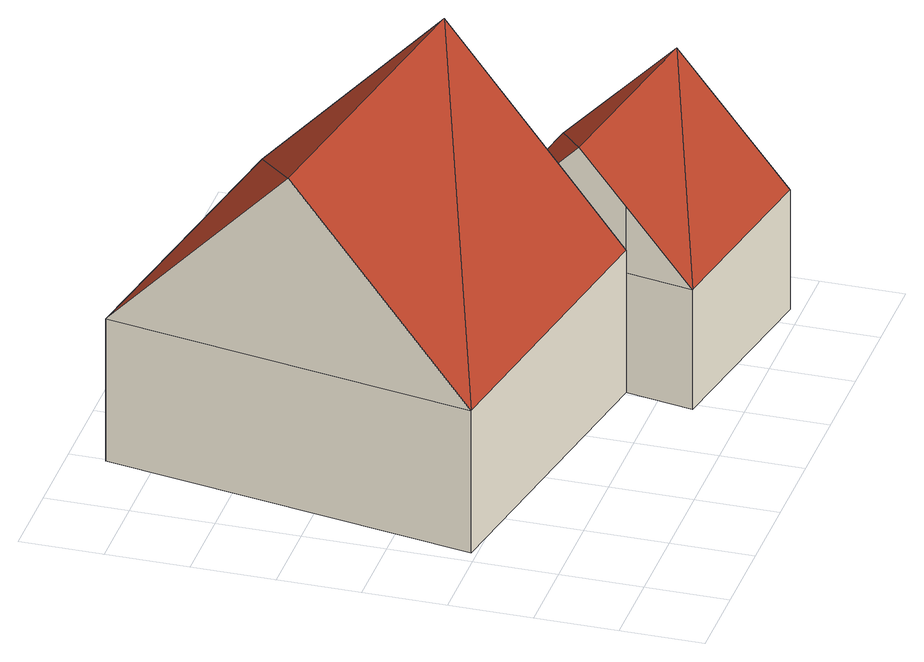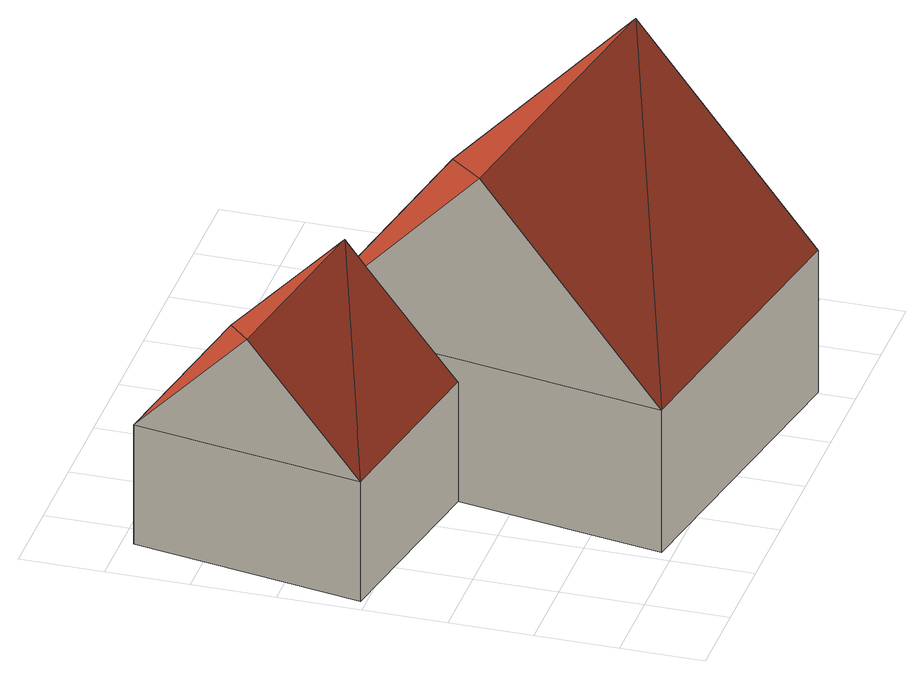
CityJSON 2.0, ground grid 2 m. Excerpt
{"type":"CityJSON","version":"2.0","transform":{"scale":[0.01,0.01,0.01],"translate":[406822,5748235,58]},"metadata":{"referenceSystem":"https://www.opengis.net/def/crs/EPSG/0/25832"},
"CityObjects":{
"building1":{"type":"Building","attributes":{"Geometrietyp2DReferenz":"3000","Gemeindeschluessel":"05515000","function":"31001_1000"},"address":[{"country":"Germany","locality":"Münster","thoroughfareNumber":"43","thoroughfareName":"Heidhornweg"}],"children":["building1-1","building1-2"]},
"building1-1":{"type":"BuildingPart","attributes":{"roofType":"3100","measuredHeight":8.53},"parents":["building1"],"geometry":[{"type":"Solid","lod":"2","boundaries":[[[[0,1,2,3,4]],[[5,6,1,0]],[[7,8,6,5]],[[0,9,5]],[[10,9,0]],[[0,4,11,10]],[[9,10,7]],[[7,5,9]],[[1,6,8,12,2]],[[8,7,13,14,12]],[[2,12,14,3]],[[14,13,4,3]],[[10,11,13,7]],[[13,11,4]]]],"semantics":{"surfaces":[{"type":"WallSurface"},{"type":"RoofSurface"},{"type":"GroundSurface"},{"type":"ClosureSurface"}],"values":[[0,0,0,0,1,1,1,1,2,0,3,3,0,3]]}}]},
"building1-2":{"type":"BuildingPart","attributes":{"roofType":"3100","measuredHeight":6.06},"parents":["building1"],"geometry":[{"type":"Solid","lod":"2","boundaries":[[[[15,16,17,18]],[[19,20,16,15]],[[3,2,20,19]],[[18,17,12,14]],[[21,22,18]],[[18,14,13,11,21]],[[22,21,23,19]],[[19,15,22]],[[23,4,3,19]],[[22,15,18]],[[16,20,2,12,17]],[[2,3,14,12]],[[23,21,11,4]],[[4,13,14,3]],[[11,13,4]]]],"semantics":{"surfaces":[{"type":"WallSurface"},{"type":"RoofSurface"},{"type":"GroundSurface"},{"type":"ClosureSurface"}],"values":[[0,0,0,0,1,1,1,1,0,0,2,3,0,3,3]]}}]}
},
"vertices":[
[38,415,408],[38,415,39],[811,279,39],[811,279,349],[811,279,408],[196,1312,408],[196,1312,39],[969,1173,408],[969,1173,39],[117,864,892],[890,726,892],[841,446,589],[881,673,39],[871,617,408],[881,673,349],
[1264,29,349],[1264,29,39],[1363,587,39],[1363,587,349],[782,115,349],[782,115,39],[832,394,645],[1313,308,645],[811,279,523]
]}
